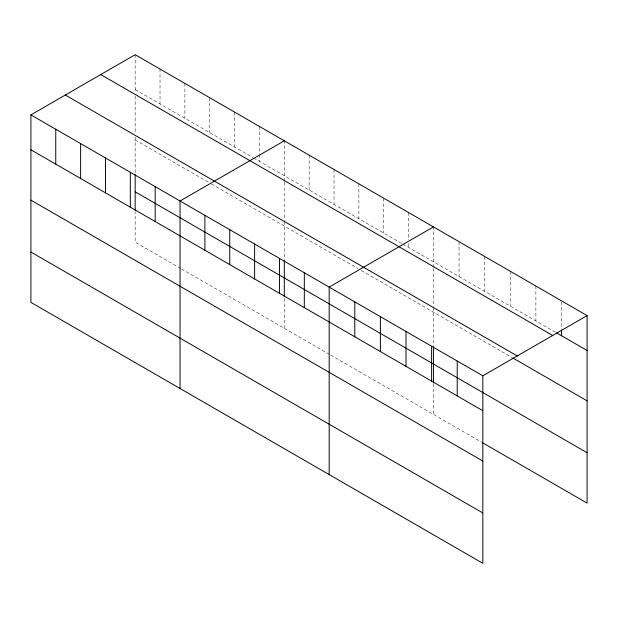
<?xml version="1.0" encoding="UTF-8"?>
<svg xmlns="http://www.w3.org/2000/svg" width="618" height="618" viewBox="0 0 618 618"><rect width="100%" height="100%" fill="white"/><g stroke="black" fill="none" stroke-linecap="round" stroke-linejoin="round"><path stroke-width="0.46" stroke-dasharray="3.09 2.32" d="M284.303 182.21L284.303 220.448M284.303 181.275L284.303 140.796M433.442 268.312L433.442 306.551M433.442 267.378L433.442 226.906M135.164 89.579L252.824 157.505M253.65 157.984L401.955 243.608M402.789 244.087L555.706 332.376M135.164 139.938L209.734 182.99M211.395 183.948L358.046 268.614M361.36 270.529L511.92 357.459M180.742 268.498L135.164 242.186L135.164 211.41M181.568 268.977L329.873 354.601M330.707 355.08L481.36 442.055M561.492 301.769L561.492 329.116M535.883 286.041L535.883 320.927M510.275 271.256L510.275 306.142M484.659 256.47L484.659 291.356M459.05 241.692L459.05 276.57M433.442 307.486L433.442 345.779M433.442 383.616L433.442 414.392M408.591 212.553L408.591 239.892M408.591 243.662L408.591 247.432M383.732 198.2L383.732 233.086M358.873 183.847L358.873 218.733M334.021 169.502L334.021 204.38M309.162 155.149L309.162 190.035M284.303 221.383L284.303 259.676M284.303 298.448L284.303 328.289M259.452 126.451L259.452 153.789M259.452 154.732L259.452 161.329M234.593 112.097L234.593 146.984M209.734 97.744L209.734 132.631M184.882 83.399L184.882 118.277M160.023 69.046L160.023 103.932M135.164 54.693L135.164 92.376M135.164 96.107L135.164 133.411M135.164 137.142L135.164 172.607"/><path stroke-width="0.93" d="M30.9 114.894L482.836 375.814L482.828 563.307L30.9 302.387L30.9 114.894L135.164 54.693L587.1 315.613L587.1 503.106L482.187 442.534M284.303 140.796L180.039 200.997L180.039 388.49M433.442 226.906L329.178 287.1L329.178 474.593M482.836 375.814L587.1 315.613M556.532 332.855L587.1 350.499M100.757 74.562L552.693 335.481M65.307 95.025L517.243 355.953M512.747 357.93L587.1 400.858M135.164 191.827L587.1 452.747M30.9 149.78L482.836 410.7M30.9 200.139L482.828 461.059M30.9 252.02L482.828 512.948M561.492 330.058L561.492 335.713M457.22 361.028L457.22 395.914M433.442 346.737L433.442 382.681M431.611 346.242L431.611 381.128M406.003 331.457L406.003 366.343M380.394 316.671L380.394 351.557M354.786 301.885L354.786 336.771M304.319 272.754L304.319 307.633M284.303 260.634L284.303 296.578M279.46 258.401L279.46 293.28M254.608 244.048L254.608 278.934M229.749 229.695L229.749 264.581M204.89 215.35L204.89 250.228M155.18 186.644L155.18 221.53M135.164 174.531L135.164 210.475M130.328 172.298L130.328 207.177M105.469 157.945L105.469 192.831M80.61 143.592L80.61 178.478M55.759 129.247L55.759 164.125"/></g></svg>
